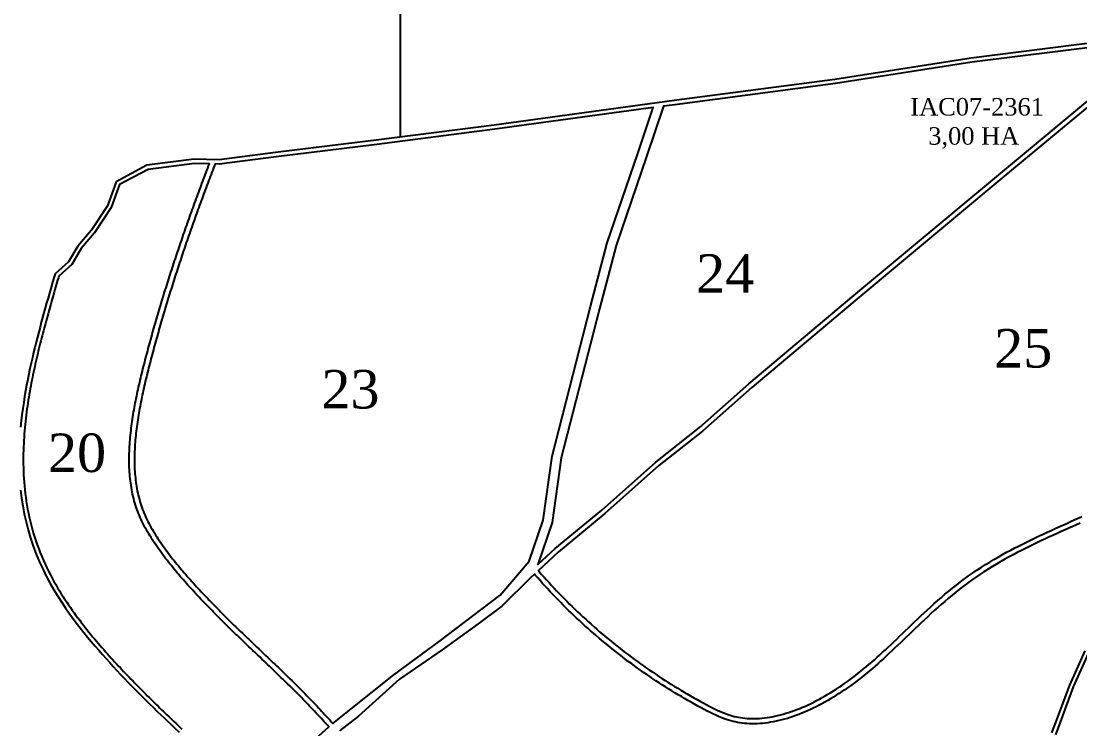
# Model space of a CAD drawing. Extents: x 736225 to 741536, y 7840815 to 7848326.
# Drawn here: x 739675 to 740582, y 7845765 to 7846371 of the extents above; entities that cross this region are included whole.
import ezdxf
from ezdxf.enums import TextEntityAlignment as Align

# ---------------------------------------------------------------- set-up
doc = ezdxf.new("R2010")
doc.units = 0
doc.header["$LTSCALE"] = 0.6
for name, color, linetype in [('0114001311', 1, 'Continuous'), ('0114001311020', 5, 'Continuous'), ('0114001311022', 5, 'Continuous'), ('0114001311023', 5, 'Continuous'), ('0114001311024', 5, 'Continuous'), ('0114001311025', 5, 'Continuous'), ('MALHA', 8, 'Continuous'), ('NUMERAÇÕES', 7, 'Continuous'), ('TABELAS', 7, 'Continuous')]:
    doc.layers.add(name, color=color, linetype=linetype)
doc.styles.add('AREAS', font='times.ttf')

msp = doc.modelspace()

# ---------------------------------------------------------------- linework, layer by layer
at = {"layer": '0114001311'}
for points in [[(740601.74, 7846354.01), (740488.87, 7846339.78), (740372, 7846321.49), (740234.35, 7846303.4), (740080.21, 7846282.4), (739979.17, 7846269.38), (739892.84, 7846258.81), (739844.44, 7846252.54), (739823.13, 7846253.08), (739782.58, 7846247.88), (739756.18, 7846233.84), (739748.77, 7846213.22), (739734.92, 7846192.03), (739723.47, 7846178.64), (739715.56, 7846165.03), (739703.95, 7846154.81), (739702.67, 7846150.52), (739701.45, 7846146.41), (739700.25, 7846142.29), (739699.06, 7846138.17), (739697.88, 7846134.04), (739696.71, 7846129.91), (739695.55, 7846125.77), (739694.4, 7846121.62), (739693.26, 7846117.46), (739692.14, 7846113.29), (739691.02, 7846109.1), (739689.9, 7846104.85), (739688.8, 7846100.56), (739687.7, 7846096.21), (739686.61, 7846091.81), (739685.53, 7846087.35), (739684.48, 7846082.85), (739683.44, 7846078.28), (739682.43, 7846073.66), (739681.44, 7846068.99), (739680.48, 7846064.24), (739679.56, 7846059.42), (739678.67, 7846054.52), (739677.82, 7846049.53), (739677.02, 7846044.46), (739676.27, 7846039.3), (739675.58, 7846034.06), (739674.96, 7846028.74), (739674.41, 7846023.33)], [(739674.39, 7845969.29), (739675.21, 7845962.62), (739676.24, 7845955.87), (739677.51, 7845949.06), (739679.02, 7845942.18), (739680.8, 7845935.25), (739682.85, 7845928.28), (739685.2, 7845921.27), (739687.82, 7845914.34), (739690.65, 7845907.64), (739693.61, 7845901.25), (739696.68, 7845895.16), (739699.82, 7845889.36), (739703, 7845883.85), (739706.21, 7845878.6), (739709.41, 7845873.62), (739712.59, 7845868.87), (739715.76, 7845864.32), (739718.93, 7845859.91), (739722.13, 7845855.61), (739725.33, 7845851.43), (739728.54, 7845847.35), (739731.75, 7845843.38), (739734.95, 7845839.51), (739738.14, 7845835.74), (739741.31, 7845832.05), (739744.46, 7845828.46), (739747.59, 7845824.95), (739750.7, 7845821.51), (739753.82, 7845818.11), (739756.94, 7845814.74), (739760.07, 7845811.41), (739763.2, 7845808.12), (739766.33, 7845804.86), (739769.46, 7845801.63), (739772.6, 7845798.43), (739775.73, 7845795.27), (739778.85, 7845792.15), (739781.96, 7845789.06), (739785.06, 7845786.01), (739788.14, 7845782.99), (739791.21, 7845780.01), (739794.26, 7845777.05), (739797.3, 7845774.13), (739800.31, 7845771.24), (739803.3, 7845768.37), (739806.29, 7845765.52), (739810.18, 7845761.8)], [(740561.29, 7845759.66), (740576.63, 7845800.79), (740589.72, 7845829.79)]]:
    msp.add_lwpolyline(points, dxfattribs=at)
at = {"layer": '0114001311020'}
msp.add_lwpolyline([(739871, 7845705.77), (739938.48, 7845766.44), (739937.27, 7845767.79), (739935.9, 7845769.3), (739934.54, 7845770.81), (739933.16, 7845772.31), (739931.79, 7845773.81), (739930.4, 7845775.3), (739929.02, 7845776.79), (739927.63, 7845778.27), (739926.24, 7845779.76), (739924.84, 7845781.23), (739923.44, 7845782.7), (739922.03, 7845784.17), (739920.63, 7845785.64), (739919.21, 7845787.1), (739917.8, 7845788.55), (739916.38, 7845790.01), (739914.96, 7845791.46), (739913.53, 7845792.9), (739912.11, 7845794.34), (739910.67, 7845795.78), (739909.24, 7845797.22), (739907.8, 7845798.65), (739906.37, 7845800.08), (739904.92, 7845801.5), (739903.48, 7845802.93), (739902.03, 7845804.35), (739900.59, 7845805.77), (739899.14, 7845807.18), (739897.69, 7845808.59), (739896.23, 7845810), (739894.78, 7845811.41), (739893.32, 7845812.82), (739891.87, 7845814.22), (739890.41, 7845815.63), (739888.96, 7845817.03), (739887.5, 7845818.43), (739886.04, 7845819.82), (739884.58, 7845821.22), (739883.12, 7845822.62), (739881.16, 7845824.49), (739879.22, 7845826.34), (739877.27, 7845828.2), (739875.32, 7845830.06), (739873.38, 7845831.91), (739871.43, 7845833.77), (739869.98, 7845835.16), (739868.52, 7845836.55), (739867.07, 7845837.95), (739865.61, 7845839.34), (739864.16, 7845840.73), (739862.71, 7845842.13), (739861.26, 7845843.52), (739859.81, 7845844.92), (739858.36, 7845846.32), (739856.92, 7845847.72), (739855.48, 7845849.12), (739854.04, 7845850.52), (739852.6, 7845851.93), (739851.16, 7845853.33), (739849.73, 7845854.74), (739848.3, 7845856.15), (739846.87, 7845857.57), (739845.45, 7845858.98), (739844.03, 7845860.4), (739842.61, 7845861.82), (739841.2, 7845863.25), (739839.79, 7845864.67), (739838.39, 7845866.1), (739836.98, 7845867.53), (739835.59, 7845868.97), (739834.19, 7845870.41), (739832.8, 7845871.85), (739831.41, 7845873.3), (739830.03, 7845874.75), (739828.65, 7845876.2), (739827.28, 7845877.66), (739825.91, 7845879.12), (739824.55, 7845880.59), (739823.19, 7845882.06), (739821.84, 7845883.53), (739820.49, 7845885.01), (739819.14, 7845886.49), (739817.81, 7845887.97), (739816.47, 7845889.47), (739815.15, 7845890.96), (739813.83, 7845892.46), (739812.51, 7845893.96), (739811.21, 7845895.47), (739809.91, 7845896.98), (739808.62, 7845898.5), (739807.34, 7845900.02), (739806.07, 7845901.56), (739804.81, 7845903.08), (739803.56, 7845904.63), (739802.31, 7845906.18), (739801.08, 7845907.74), (739799.86, 7845909.29), (739798.65, 7845910.87), (739797.44, 7845912.44), (739796.26, 7845914.04), (739795.08, 7845915.63), (739793.92, 7845917.24), (739792.76, 7845918.84), (739791.63, 7845920.47), (739790.5, 7845922.09), (739789.39, 7845923.75), (739788.3, 7845925.38), (739787.22, 7845927.05), (739786.17, 7845928.7), (739785.13, 7845930.38), (739784.12, 7845932.05), (739783.13, 7845933.76), (739782.16, 7845935.44), (739781.23, 7845937.16), (739780.31, 7845938.86), (739779.43, 7845940.61), (739778.56, 7845942.33), (739777.74, 7845944.09), (739776.94, 7845945.83), (739776.18, 7845947.61), (739775.44, 7845949.37), (739774.76, 7845951.17), (739774.09, 7845952.96), (739773.48, 7845954.77), (739772.87, 7845956.6), (739772.32, 7845958.44), (739771.78, 7845960.3), (739771.3, 7845962.16), (739770.82, 7845964.04), (739770.4, 7845965.92), (739769.99, 7845967.82), (739769.63, 7845969.72), (739769.28, 7845971.64), (739768.98, 7845973.55), (739768.69, 7845975.48), (739768.45, 7845977.4), (739768.22, 7845979.34), (739768.04, 7845981.27), (739767.86, 7845983.21), (739767.74, 7845985.15), (739767.61, 7845987.1), (739767.54, 7845989.05), (739767.46, 7845991.01), (739767.44, 7845992.96), (739767.41, 7845994.92), (739767.43, 7845996.88), (739767.44, 7845998.85), (739767.5, 7846000.81), (739767.56, 7846002.78), (739767.66, 7846004.74), (739767.76, 7846006.72), (739767.89, 7846008.68), (739768.03, 7846010.65), (739768.19, 7846012.62), (739768.36, 7846014.59), (739768.56, 7846016.55), (739768.76, 7846018.53), (739768.99, 7846020.49), (739769.22, 7846022.46), (739769.47, 7846024.42), (739769.73, 7846026.39), (739770.02, 7846028.35), (739770.3, 7846030.32), (739770.61, 7846032.28), (739770.92, 7846034.25), (739771.26, 7846036.2), (739771.59, 7846038.17), (739771.95, 7846040.13), (739772.3, 7846042.09), (739772.68, 7846044.04), (739773.06, 7846046.01), (739773.45, 7846047.96), (739773.84, 7846049.92), (739774.26, 7846051.87), (739774.67, 7846053.83), (739775.1, 7846055.78), (739775.52, 7846057.73), (739775.97, 7846059.68), (739776.41, 7846061.63), (739776.87, 7846063.58), (739777.32, 7846065.53), (739777.79, 7846067.47), (739778.26, 7846069.42), (739778.74, 7846071.36), (739779.22, 7846073.31), (739779.71, 7846075.25), (739780.21, 7846077.19), (739780.71, 7846079.13), (739781.21, 7846081.08), (739781.72, 7846083.02), (739782.23, 7846084.96), (739782.75, 7846086.9), (739783.26, 7846088.84), (739783.79, 7846090.78), (739784.31, 7846092.72), (739784.84, 7846094.66), (739785.37, 7846096.6), (739785.91, 7846098.54), (739786.44, 7846100.48), (739786.99, 7846102.41), (739787.53, 7846104.35), (739788.07, 7846106.28), (739788.62, 7846108.22), (739789.17, 7846110.15), (739789.73, 7846112.08), (739790.29, 7846114.01), (739790.85, 7846115.94), (739791.41, 7846117.87), (739791.97, 7846119.8), (739792.54, 7846121.73), (739793.11, 7846123.66), (739793.69, 7846125.58), (739794.26, 7846127.51), (739794.84, 7846129.44), (739795.42, 7846131.36), (739796.01, 7846133.28), (739796.6, 7846135.21), (739797.19, 7846137.13), (739797.78, 7846139.05), (739798.37, 7846140.97), (739798.97, 7846142.89), (739799.57, 7846144.81), (739800.17, 7846146.73), (739800.78, 7846148.65), (739801.39, 7846150.56), (739802, 7846152.48), (739802.61, 7846154.39), (739803.23, 7846156.31), (739803.85, 7846158.22), (739804.47, 7846160.13), (739805.09, 7846162.05), (739805.72, 7846163.96), (739806.35, 7846165.87), (739806.98, 7846167.78), (739807.61, 7846169.69), (739808.25, 7846171.59), (739808.88, 7846173.5), (739809.53, 7846175.41), (739810.17, 7846177.31), (739810.81, 7846179.22), (739811.46, 7846181.12), (739812.11, 7846183.03), (739812.76, 7846184.93), (739813.42, 7846186.83), (739814.08, 7846188.73), (739814.74, 7846190.63), (739815.4, 7846192.53), (739816.06, 7846194.43), (739816.73, 7846196.33), (739817.4, 7846198.23), (739818.07, 7846200.12), (739818.74, 7846202.02), (739819.42, 7846203.91), (739820.09, 7846205.81), (739820.77, 7846207.7), (739821.46, 7846209.6), (739822.14, 7846211.49), (739822.82, 7846213.38), (739823.51, 7846215.27), (739824.2, 7846217.16), (739824.89, 7846219.05), (739825.59, 7846220.94), (739826.28, 7846222.83), (739826.98, 7846224.71), (739827.68, 7846226.6), (739828.38, 7846228.49), (739829.09, 7846230.37), (739829.79, 7846232.26), (739830.5, 7846234.14), (739831.21, 7846236.03), (739831.92, 7846237.91), (739832.63, 7846239.79), (739833.35, 7846241.67), (739834.07, 7846243.55), (739834.78, 7846245.43), (739835.51, 7846247.31), (739836.21, 7846249.15), (739823.32, 7846249.47), (739783.69, 7846244.39), (739759.1, 7846231.31), (739752.02, 7846211.6), (739737.81, 7846189.87), (739726.42, 7846176.55), (739718.37, 7846162.71), (739707.1, 7846152.79), (739706.73, 7846151.54), (739706.12, 7846149.49), (739705.51, 7846147.44), (739704.91, 7846145.39), (739704.31, 7846143.34), (739703.71, 7846141.29), (739703.11, 7846139.23), (739702.52, 7846137.18), (739701.93, 7846135.12), (739701.34, 7846133.06), (739700.75, 7846131), (739700.17, 7846128.93), (739699.59, 7846126.87), (739699.01, 7846124.8), (739698.44, 7846122.73), (739697.87, 7846120.66), (739697.3, 7846118.59), (739696.74, 7846116.52), (739696.18, 7846114.44), (739695.61, 7846112.36), (739695.06, 7846110.28), (739694.5, 7846108.18), (739693.95, 7846106.07), (739693.39, 7846103.95), (739692.84, 7846101.81), (739692.28, 7846099.67), (739691.74, 7846097.51), (739691.19, 7846095.34), (739690.65, 7846093.15), (739690.1, 7846090.95), (739689.57, 7846088.75), (739689.03, 7846086.52), (739688.51, 7846084.29), (739687.98, 7846082.04), (739687.47, 7846079.78), (739686.95, 7846077.5), (739686.45, 7846075.21), (739685.95, 7846072.91), (739685.46, 7846070.59), (739684.97, 7846068.26), (739684.49, 7846065.92), (739684.02, 7846063.55), (739683.56, 7846061.17), (739683.1, 7846058.76), (739682.66, 7846056.34), (739682.21, 7846053.89), (739681.79, 7846051.43), (739681.37, 7846048.94), (739680.97, 7846046.44), (739680.57, 7846043.92), (739680.21, 7846041.38), (739679.83, 7846038.81), (739679.5, 7846036.23), (739679.15, 7846033.62), (739678.85, 7846031), (739678.54, 7846028.35), (739678.27, 7846025.68), (739678, 7846022.99), (739677.77, 7846020.29), (739677.54, 7846017.56), (739677.35, 7846014.82), (739677.16, 7846012.04), (739677.02, 7846009.25), (739676.88, 7846006.41), (739676.8, 7846003.55), (739676.71, 7846000.64), (739676.68, 7845997.71), (739676.65, 7845994.72), (739676.69, 7845991.72), (739676.74, 7845988.66), (739676.85, 7845985.59), (739676.97, 7845982.47), (739677.17, 7845979.33), (739677.38, 7845976.14), (739677.67, 7845972.93), (739677.97, 7845969.68), (739678.37, 7845966.42), (739678.77, 7845963.11), (739679.28, 7845959.81), (739679.79, 7845956.47), (739680.41, 7845953.14), (739681.04, 7845949.77), (739681.78, 7845946.41), (739682.52, 7845943.02), (739683.39, 7845939.63), (739684.27, 7845936.21), (739685.27, 7845932.81), (739686.28, 7845929.36), (739687.43, 7845925.94), (739688.59, 7845922.48), (739689.88, 7845919.07), (739691.16, 7845915.67), (739692.57, 7845912.35), (739693.94, 7845909.09), (739695.41, 7845905.91), (739696.85, 7845902.81), (739698.38, 7845899.78), (739699.87, 7845896.83), (739701.43, 7845893.94), (739702.96, 7845891.12), (739704.55, 7845888.37), (739706.1, 7845885.69), (739707.7, 7845883.07), (739709.26, 7845880.52), (739710.86, 7845878.02), (739712.42, 7845875.59), (739714.01, 7845873.21), (739715.56, 7845870.9), (739717.14, 7845868.63), (739718.7, 7845866.4), (739720.28, 7845864.2), (739721.84, 7845862.03), (739723.43, 7845859.89), (739725, 7845857.78), (739726.6, 7845855.7), (739728.18, 7845853.64), (739729.77, 7845851.61), (739731.36, 7845849.6), (739732.95, 7845847.62), (739734.54, 7845845.66), (739736.13, 7845843.73), (739737.71, 7845841.82), (739739.3, 7845839.93), (739740.88, 7845838.07), (739742.46, 7845836.23), (739744.03, 7845834.42), (739745.6, 7845832.62), (739747.16, 7845830.85), (739748.72, 7845829.09), (739750.27, 7845827.36), (739751.82, 7845825.64), (739753.37, 7845823.93), (739754.92, 7845822.23), (739756.47, 7845820.55), (739758.02, 7845818.87), (739759.57, 7845817.2), (739761.13, 7845815.54), (739762.68, 7845813.88), (739764.25, 7845812.24), (739765.8, 7845810.6), (739767.36, 7845808.98), (739768.92, 7845807.36), (739770.48, 7845805.75), (739772.04, 7845804.14), (739773.6, 7845802.55), (739775.16, 7845800.96), (739776.73, 7845799.38), (739778.28, 7845797.81), (739779.84, 7845796.25), (739781.39, 7845794.7), (739782.95, 7845793.16), (739784.49, 7845791.62), (739786.04, 7845790.1), (739787.58, 7845788.58), (739789.13, 7845787.07), (739790.66, 7845785.57), (739792.19, 7845784.07), (739793.72, 7845782.59), (739795.25, 7845781.11), (739796.76, 7845779.64), (739798.28, 7845778.18), (739799.79, 7845776.73), (739801.3, 7845775.28), (739802.8, 7845773.84), (739804.3, 7845772.4), (739805.79, 7845770.97), (739807.28, 7845769.55), (739808.78, 7845768.12), (739810.72, 7845766.26), (739812.67, 7845764.4)], dxfattribs=at)
at = {"layer": '0114001311022'}
for points in [[(740582.22, 7845941.11), (740579.01, 7845939.68), (740575.79, 7845938.25), (740572.51, 7845936.78), (740569.23, 7845935.31), (740565.92, 7845933.83), (740562.6, 7845932.33), (740559.25, 7845930.8), (740555.88, 7845929.25), (740552.49, 7845927.68), (740549.09, 7845926.09), (740545.67, 7845924.46), (740542.24, 7845922.81), (740538.79, 7845921.12), (740535.33, 7845919.4), (740531.86, 7845917.65), (740528.37, 7845915.85), (740524.86, 7845914), (740521.33, 7845912.1), (740517.77, 7845910.15), (740514.2, 7845908.13), (740510.62, 7845906.05), (740507.02, 7845903.91), (740503.42, 7845901.69), (740499.81, 7845899.4), (740496.21, 7845897.02), (740492.63, 7845894.59), (740489.11, 7845892.11), (740485.65, 7845889.6), (740482.26, 7845887.06), (740478.93, 7845884.49), (740475.66, 7845881.9), (740472.45, 7845879.3), (740469.3, 7845876.67), (740466.2, 7845874.03), (740463.15, 7845871.39), (740460.17, 7845868.75), (740457.25, 7845866.11), (740454.38, 7845863.49), (740451.57, 7845860.88), (740448.81, 7845858.29), (740446.09, 7845855.72), (740443.42, 7845853.17), (740440.79, 7845850.64), (740438.21, 7845848.16), (740435.64, 7845845.68), (740433.1, 7845843.24), (740430.62, 7845840.85), (740428.15, 7845838.47), (740425.69, 7845836.12), (740423.25, 7845833.81), (740420.82, 7845831.52), (740418.41, 7845829.26), (740416.01, 7845827.04), (740413.62, 7845824.86), (740411.25, 7845822.71), (740408.88, 7845820.6), (740406.53, 7845818.53), (740404.18, 7845816.5), (740401.84, 7845814.51), (740399.5, 7845812.57), (740397.17, 7845810.66), (740394.83, 7845808.79), (740392.48, 7845806.95), (740390.12, 7845805.15), (740387.74, 7845803.37), (740385.36, 7845801.63), (740382.96, 7845799.93), (740380.55, 7845798.26), (740378.14, 7845796.63), (740375.71, 7845795.03), (740373.27, 7845793.47), (740370.82, 7845791.94), (740368.37, 7845790.46), (740365.91, 7845789.02), (740363.44, 7845787.62), (740360.98, 7845786.26), (740358.51, 7845784.95), (740356.03, 7845783.69), (740353.56, 7845782.47), (740351.09, 7845781.3), (740348.61, 7845780.17), (740346.13, 7845779.1), (740343.66, 7845778.07), (740341.18, 7845777.1), (740338.71, 7845776.17), (740336.24, 7845775.3), (740333.78, 7845774.48), (740331.33, 7845773.71), (740328.89, 7845773), (740326.47, 7845772.35), (740324.06, 7845771.76), (740321.67, 7845771.22), (740319.3, 7845770.74), (740316.94, 7845770.32), (740314.61, 7845769.96), (740312.3, 7845769.66), (740310, 7845769.42), (740307.73, 7845769.24), (740305.47, 7845769.11), (740303.24, 7845769.05), (740301.03, 7845769.04), (740298.86, 7845769.09), (740296.72, 7845769.2), (740294.62, 7845769.37), (740292.56, 7845769.6), (740290.55, 7845769.88), (740288.6, 7845770.21), (740286.69, 7845770.6), (740284.79, 7845771.05), (740282.86, 7845771.57), (740280.86, 7845772.18), (740278.79, 7845772.86), (740276.66, 7845773.63), (740274.47, 7845774.49), (740272.23, 7845775.42), (740269.93, 7845776.43), (740267.58, 7845777.53), (740265.18, 7845778.69), (740262.73, 7845779.94), (740260.17, 7845781.29), (740257.48, 7845782.74), (740254.66, 7845784.3), (740251.76, 7845785.91), (740248.9, 7845787.52), (740246.08, 7845789.12), (740243.3, 7845790.72), (740240.55, 7845792.33), (740237.81, 7845793.97), (740235.06, 7845795.63), (740232.31, 7845797.31), (740229.57, 7845799.01), (740226.83, 7845800.73), (740224.11, 7845802.47), (740221.41, 7845804.21), (740218.73, 7845805.96), (740216.08, 7845807.73), (740213.44, 7845809.51), (740210.8, 7845811.31), (740208.16, 7845813.14), (740205.53, 7845814.99), (740202.9, 7845816.86), (740200.27, 7845818.76), (740197.66, 7845820.66), (740195.07, 7845822.57), (740192.51, 7845824.5), (740189.96, 7845826.43), (740187.43, 7845828.38), (740184.91, 7845830.34), (740182.4, 7845832.33), (740179.9, 7845834.33), (740177.41, 7845836.35), (740174.93, 7845838.39), (740172.46, 7845840.45), (740170, 7845842.52), (740167.56, 7845844.61), (740165.12, 7845846.72), (740162.7, 7845848.84), (740160.29, 7845850.98), (740157.89, 7845853.13), (740155.51, 7845855.3), (740153.14, 7845857.47), (740150.8, 7845859.66), (740148.47, 7845861.86), (740146.16, 7845864.06), (740143.88, 7845866.28), (740141.61, 7845868.51), (740139.36, 7845870.76), (740137.11, 7845873.03), (740134.87, 7845875.32), (740132.64, 7845877.63), (740130.41, 7845879.97), (740128.2, 7845882.31), (740126.01, 7845884.67), (740123.84, 7845887.04), (740121.68, 7845889.41), (740119.55, 7845891.8), (740117.43, 7845894.2), (740115.34, 7845896.6), (740114.68, 7845897.36), (740111.31, 7845894.23), (740086.63, 7845869.81), (740066.52, 7845854.63), (740035.63, 7845832.52), (739999.14, 7845807.19), (739963.93, 7845775.6), (739947.56, 7845762.93)], [(740558.01, 7845761.18), (740560.85, 7845768.76), (740573.3, 7845802.16), (740586.56, 7845831.54)]]:
    msp.add_lwpolyline(points, dxfattribs=at)
at = {"layer": '0114001311023'}
msp.add_lwpolyline([(740162.65, 7846126.77), (740177.08, 7846181.31), (740203.1, 7846258.04), (740216.42, 7846297.32), (740080.68, 7846278.83), (739979.62, 7846265.81), (739893.29, 7846255.24), (739844.63, 7846248.93), (739840.99, 7846249.03), (739840.43, 7846247.58), (739839.71, 7846245.7), (739838.99, 7846243.82), (739838.27, 7846241.95), (739837.55, 7846240.07), (739836.84, 7846238.19), (739836.13, 7846236.32), (739835.42, 7846234.44), (739834.71, 7846232.56), (739834.01, 7846230.68), (739833.3, 7846228.8), (739832.6, 7846226.92), (739831.9, 7846225.03), (739831.2, 7846223.15), (739830.5, 7846221.27), (739829.81, 7846219.39), (739829.12, 7846217.5), (739828.43, 7846215.62), (739827.74, 7846213.73), (739827.05, 7846211.84), (739826.37, 7846209.96), (739825.69, 7846208.07), (739825.01, 7846206.18), (739824.33, 7846204.29), (739823.65, 7846202.4), (739822.98, 7846200.51), (739822.31, 7846198.62), (739821.64, 7846196.73), (739820.97, 7846194.84), (739820.31, 7846192.94), (739819.65, 7846191.05), (739818.99, 7846189.15), (739818.33, 7846187.26), (739817.67, 7846185.36), (739817.02, 7846183.47), (739816.37, 7846181.57), (739815.72, 7846179.67), (739815.08, 7846177.77), (739814.43, 7846175.87), (739813.79, 7846173.97), (739813.15, 7846172.07), (739812.52, 7846170.17), (739811.88, 7846168.27), (739811.25, 7846166.36), (739810.62, 7846164.46), (739809.99, 7846162.55), (739809.37, 7846160.65), (739808.75, 7846158.74), (739808.13, 7846156.83), (739807.51, 7846154.93), (739806.9, 7846153.02), (739806.29, 7846151.11), (739805.68, 7846149.2), (739805.07, 7846147.29), (739804.47, 7846145.38), (739803.87, 7846143.46), (739803.27, 7846141.55), (739802.67, 7846139.64), (739802.08, 7846137.72), (739801.49, 7846135.81), (739800.9, 7846133.89), (739800.31, 7846131.97), (739799.73, 7846130.06), (739799.15, 7846128.14), (739798.57, 7846126.22), (739798, 7846124.3), (739797.43, 7846122.38), (739796.86, 7846120.46), (739796.29, 7846118.53), (739795.73, 7846116.61), (739795.17, 7846114.69), (739794.61, 7846112.76), (739794.05, 7846110.84), (739793.5, 7846108.91), (739792.95, 7846106.98), (739792.4, 7846105.06), (739791.86, 7846103.13), (739791.32, 7846101.2), (739790.78, 7846099.27), (739790.25, 7846097.34), (739789.71, 7846095.41), (739789.18, 7846093.48), (739788.65, 7846091.54), (739788.13, 7846089.61), (739787.61, 7846087.68), (739787.09, 7846085.74), (739786.58, 7846083.81), (739786.07, 7846081.88), (739785.56, 7846079.95), (739785.07, 7846078.01), (739784.57, 7846076.08), (739784.08, 7846074.14), (739783.59, 7846072.22), (739783.11, 7846070.28), (739782.63, 7846068.35), (739782.17, 7846066.42), (739781.7, 7846064.49), (739781.25, 7846062.55), (739780.79, 7846060.62), (739780.35, 7846058.68), (739779.92, 7846056.75), (739779.49, 7846054.81), (739779.07, 7846052.88), (739778.66, 7846050.94), (739778.25, 7846049.01), (739777.86, 7846047.07), (739777.47, 7846045.14), (739777.1, 7846043.2), (739776.73, 7846041.26), (739776.37, 7846039.32), (739776.02, 7846037.39), (739775.69, 7846035.45), (739775.36, 7846033.52), (739775.06, 7846031.58), (739774.75, 7846029.65), (739774.47, 7846027.71), (739774.19, 7846025.78), (739773.94, 7846023.84), (739773.68, 7846021.91), (739773.46, 7846019.97), (739773.23, 7846018.04), (739773.04, 7846016.1), (739772.84, 7846014.17), (739772.68, 7846012.24), (739772.51, 7846010.31), (739772.38, 7846008.38), (739772.25, 7846006.45), (739772.16, 7846004.52), (739772.06, 7846002.6), (739772, 7846000.67), (739771.94, 7845998.76), (739771.93, 7845996.84), (739771.91, 7845994.93), (739771.93, 7845993.02), (739771.96, 7845991.12), (739772.03, 7845989.22), (739772.11, 7845987.33), (739772.23, 7845985.44), (739772.35, 7845983.56), (739772.52, 7845981.68), (739772.69, 7845979.82), (739772.92, 7845977.94), (739773.15, 7845976.09), (739773.43, 7845974.23), (739773.71, 7845972.39), (739774.06, 7845970.54), (739774.4, 7845968.72), (739774.8, 7845966.89), (739775.2, 7845965.08), (739775.66, 7845963.28), (739776.12, 7845961.49), (739776.64, 7845959.71), (739777.16, 7845957.95), (739777.74, 7845956.2), (739778.33, 7845954.47), (739778.97, 7845952.76), (739779.62, 7845951.04), (739780.33, 7845949.36), (739781.05, 7845947.65), (739781.82, 7845945.98), (739782.61, 7845944.28), (739783.45, 7845942.63), (739784.29, 7845940.95), (739785.18, 7845939.31), (739786.09, 7845937.64), (739787.03, 7845936.01), (739787.99, 7845934.35), (739788.97, 7845932.73), (739789.98, 7845931.09), (739791.01, 7845929.48), (739792.06, 7845927.85), (739793.13, 7845926.25), (739794.22, 7845924.63), (739795.32, 7845923.04), (739796.44, 7845921.44), (739797.57, 7845919.87), (739798.71, 7845918.28), (739799.87, 7845916.72), (739801.04, 7845915.15), (739802.22, 7845913.61), (739803.41, 7845912.05), (739804.62, 7845910.52), (739805.83, 7845908.98), (739807.06, 7845907.46), (739808.29, 7845905.93), (739809.54, 7845904.42), (739810.79, 7845902.91), (739812.06, 7845901.41), (739813.34, 7845899.9), (739814.62, 7845898.41), (739815.91, 7845896.91), (739817.21, 7845895.43), (739818.52, 7845893.94), (739819.83, 7845892.46), (739821.15, 7845890.98), (739822.48, 7845889.51), (739823.82, 7845888.03), (739825.16, 7845886.57), (739826.5, 7845885.11), (739827.85, 7845883.65), (739829.2, 7845882.19), (739830.56, 7845880.74), (739831.93, 7845879.29), (739833.3, 7845877.85), (739834.67, 7845876.41), (739836.05, 7845874.97), (739837.43, 7845873.53), (739838.81, 7845872.11), (739840.2, 7845870.67), (739841.6, 7845869.25), (739843, 7845867.83), (739844.4, 7845866.41), (739845.8, 7845864.99), (739847.21, 7845863.58), (739848.63, 7845862.17), (739850.04, 7845860.76), (739851.47, 7845859.35), (739852.89, 7845857.95), (739854.32, 7845856.54), (739855.75, 7845855.15), (739857.18, 7845853.74), (739858.61, 7845852.35), (739860.05, 7845850.95), (739861.49, 7845849.55), (739862.93, 7845848.16), (739864.38, 7845846.76), (739865.83, 7845845.37), (739867.27, 7845843.98), (739868.73, 7845842.59), (739870.18, 7845841.2), (739871.63, 7845839.8), (739873.09, 7845838.41), (739874.54, 7845837.03), (739876.48, 7845835.17), (739878.43, 7845833.31), (739880.38, 7845831.45), (739882.32, 7845829.6), (739884.27, 7845827.74), (739886.23, 7845825.87), (739887.69, 7845824.47), (739889.15, 7845823.07), (739890.61, 7845821.68), (739892.07, 7845820.27), (739893.53, 7845818.87), (739894.99, 7845817.46), (739896.45, 7845816.06), (739897.91, 7845814.65), (739899.37, 7845813.23), (739900.83, 7845811.82), (739902.28, 7845810.4), (739903.73, 7845808.98), (739905.18, 7845807.56), (739906.64, 7845806.13), (739908.08, 7845804.71), (739909.53, 7845803.27), (739910.98, 7845801.84), (739912.42, 7845800.4), (739913.86, 7845798.96), (739915.3, 7845797.51), (739916.73, 7845796.06), (739918.17, 7845794.61), (739919.59, 7845793.15), (739921.02, 7845791.69), (739922.44, 7845790.23), (739923.87, 7845788.76), (739925.28, 7845787.29), (739926.7, 7845785.81), (739928.1, 7845784.33), (739929.51, 7845782.84), (739930.91, 7845781.35), (739932.31, 7845779.86), (739933.7, 7845778.36), (739935.1, 7845776.86), (739936.48, 7845775.35), (739937.86, 7845773.84), (739939.24, 7845772.32), (739940.61, 7845770.8), (739941.97, 7845769.28), (739958.9, 7845783.04), (739994.06, 7845811), (740033.12, 7845839.48), (740085.14, 7845879.23), (740110.08, 7845908.37), (740122.07, 7845943.62), (740129.78, 7845998.59)], close=True, dxfattribs=at)
at = {"layer": '0114001311024'}
msp.add_lwpolyline([(740386.46, 7846134.89), (740512.55, 7846239.78), (740612.39, 7846322.76), (740657.74, 7846359.57), (740647.59, 7846357.23), (740602.23, 7846350.44), (740489.38, 7846336.22), (740372.51, 7846317.92), (740234.82, 7846299.83), (740225.27, 7846298.53), (740210.68, 7846255.48), (740184.75, 7846179), (740170.39, 7846124.75), (740137.64, 7845997.03), (740129.89, 7845941.76), (740117.55, 7845905.49), (740132.44, 7845919.33), (740172.4, 7845952.29), (740218.73, 7845993.48), (740255.97, 7846023.13), (740298.29, 7846060.51)], close=True, dxfattribs=at)
at = {"layer": '0114001311025'}
msp.add_lwpolyline([(740614.93, 7846319.67), (740515.11, 7846236.71), (740389.03, 7846131.82), (740300.91, 7846057.48), (740258.54, 7846020.07), (740221.31, 7845990.42), (740175, 7845949.25), (740135.08, 7845916.32), (740117.98, 7845900.43), (740118.74, 7845899.55), (740120.82, 7845897.16), (740122.91, 7845894.79), (740125.03, 7845892.43), (740127.16, 7845890.07), (740129.32, 7845887.73), (740131.49, 7845885.39), (740133.68, 7845883.06), (740135.89, 7845880.75), (740138.1, 7845878.46), (740140.32, 7845876.18), (740142.54, 7845873.93), (740144.78, 7845871.71), (740147.02, 7845869.5), (740149.28, 7845867.31), (740151.57, 7845865.12), (740153.88, 7845862.94), (740156.2, 7845860.78), (740158.55, 7845858.62), (740160.91, 7845856.47), (740163.29, 7845854.34), (740165.67, 7845852.22), (740168.08, 7845850.12), (740170.49, 7845848.03), (740172.92, 7845845.95), (740175.35, 7845843.9), (740177.8, 7845841.86), (740180.26, 7845839.84), (740182.73, 7845837.83), (740185.2, 7845835.85), (740187.69, 7845833.88), (740190.18, 7845831.94), (740192.69, 7845830.01), (740195.21, 7845828.09), (740197.76, 7845826.19), (740200.33, 7845824.29), (740202.92, 7845822.4), (740205.52, 7845820.52), (740208.13, 7845818.66), (740210.74, 7845816.83), (740213.35, 7845815.02), (740215.96, 7845813.23), (740218.58, 7845811.47), (740221.21, 7845809.72), (740223.86, 7845807.99), (740226.54, 7845806.26), (740229.24, 7845804.54), (740231.95, 7845802.83), (740234.67, 7845801.14), (740237.4, 7845799.47), (740240.12, 7845797.83), (740242.84, 7845796.21), (740245.57, 7845794.61), (740248.31, 7845793.03), (740251.11, 7845791.44), (740253.96, 7845789.83), (740256.84, 7845788.24), (740259.64, 7845786.69), (740262.29, 7845785.26), (740264.8, 7845783.94), (740267.19, 7845782.72), (740269.51, 7845781.59), (740271.79, 7845780.53), (740274, 7845779.56), (740276.15, 7845778.66), (740278.24, 7845777.85), (740280.26, 7845777.11), (740282.22, 7845776.47), (740284.09, 7845775.9), (740285.9, 7845775.41), (740287.65, 7845775), (740289.42, 7845774.64), (740291.24, 7845774.33), (740293.12, 7845774.06), (740295.04, 7845773.85), (740297.01, 7845773.69), (740299.03, 7845773.59), (740301.08, 7845773.54), (740303.17, 7845773.55), (740305.28, 7845773.61), (740307.42, 7845773.73), (740309.59, 7845773.9), (740311.77, 7845774.13), (740313.98, 7845774.42), (740316.21, 7845774.76), (740318.46, 7845775.16), (740320.73, 7845775.62), (740323.03, 7845776.14), (740325.34, 7845776.71), (740327.68, 7845777.34), (740330.03, 7845778.02), (740332.4, 7845778.76), (740334.78, 7845779.55), (740337.17, 7845780.4), (740339.57, 7845781.3), (740341.97, 7845782.24), (740344.38, 7845783.24), (740346.78, 7845784.29), (740349.19, 7845785.38), (740351.6, 7845786.52), (740354.02, 7845787.71), (740356.43, 7845788.94), (740358.84, 7845790.22), (740361.25, 7845791.55), (740363.66, 7845792.91), (740366.06, 7845794.32), (740368.47, 7845795.78), (740370.87, 7845797.27), (740373.26, 7845798.8), (740375.64, 7845800.37), (740378.01, 7845801.97), (740380.37, 7845803.61), (740382.73, 7845805.29), (740385.07, 7845806.99), (740387.4, 7845808.74), (740389.73, 7845810.51), (740392.04, 7845812.32), (740394.34, 7845814.16), (740396.64, 7845816.04), (740398.94, 7845817.96), (740401.25, 7845819.92), (740403.57, 7845821.92), (740405.9, 7845823.97), (740408.24, 7845826.06), (740410.59, 7845828.19), (740412.96, 7845830.35), (740415.34, 7845832.56), (740417.74, 7845834.8), (740420.15, 7845837.07), (740422.59, 7845839.38), (740425.04, 7845841.72), (740427.51, 7845844.09), (740429.98, 7845846.48), (740432.52, 7845848.92), (740435.09, 7845851.41), (740437.67, 7845853.89), (740440.31, 7845856.42), (740442.99, 7845858.98), (740445.72, 7845861.56), (740448.5, 7845864.17), (740451.33, 7845866.8), (740454.22, 7845869.45), (740457.17, 7845872.1), (740460.19, 7845874.77), (740463.26, 7845877.45), (740466.4, 7845880.11), (740469.59, 7845882.77), (740472.85, 7845885.41), (740476.16, 7845888.04), (740479.54, 7845890.64), (740482.98, 7845893.22), (740486.49, 7845895.77), (740490.07, 7845898.29), (740493.7, 7845900.76), (740497.37, 7845903.17), (740501.03, 7845905.5), (740504.69, 7845907.75), (740508.34, 7845909.93), (740511.97, 7845912.04), (740515.58, 7845914.08), (740519.18, 7845916.06), (740522.75, 7845917.98), (740526.3, 7845919.84), (740529.82, 7845921.65), (740533.32, 7845923.42), (740536.8, 7845925.16), (740540.27, 7845926.85), (740543.73, 7845928.52), (740547.17, 7845930.15), (740550.59, 7845931.76), (740553.99, 7845933.34), (740557.38, 7845934.89), (740560.74, 7845936.42), (740564.07, 7845937.93), (740567.39, 7845939.42), (740570.67, 7845940.89), (740573.95, 7845942.36), (740577.18, 7845943.79), (740580.39, 7845945.22), (740583.57, 7845946.64)], dxfattribs=at)
at = {"layer": 'MALHA'}
msp.add_lwpolyline([(740000, 7846272.07), (740000, 7848000)], dxfattribs=at)

# ---------------------------------------------------------------- texts
at = {"layer": 'NUMERAÇÕES', "style": 'AREAS'}
for s, p in [('24', (740278.06, 7846138.61)), ('25', (740533.42, 7846074.5)), ('23', (739957, 7846039.38)), ('20', (739722.74, 7845984.91))]:
    msp.add_text(s, height=33, dxfattribs=at).set_placement(p, align=Align.CENTER)
at = {"layer": 'TABELAS', "insert": (740491.07, 7846305.56), "char_height": 15, "width": 233.5828, "attachment_point": 2, "style": 'AREAS'}
msp.add_mtext(' IAC07-2361\\P3,00 HA', dxfattribs=at)

doc.saveas('drawing.dxf')
